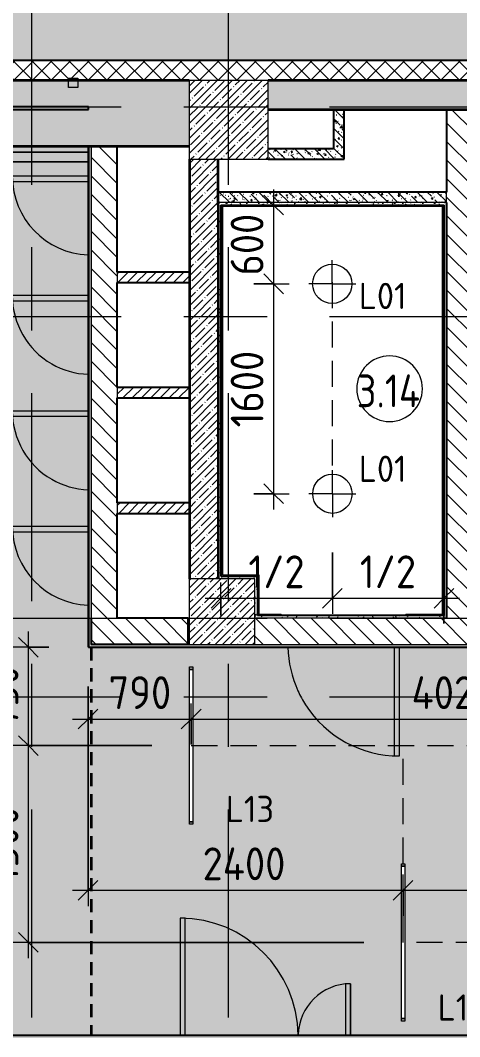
# Model space of a CAD drawing. Header units: millimetres. Extents: x -5524 to 188159, y -8553 to 29000.
# Drawn here: x 12422 to 15770, y 7910 to 15659 of the extents above; entities that cross this region are included whole.
import ezdxf

# ---------------------------------------------------------------- set-up
doc = ezdxf.new("R2010")
doc.units = ezdxf.units.MM
for name, pattern in [('200_ШТРИХ_ш1п0_6_', [160, 100, -60]), ('ADSK_Штрих_ш2 п1', [300, 200, -100]), ('Осевая', [3175, 635, -476.25, 1587.5, -476.25])]:
    doc.linetypes.add(name, pattern=pattern)
for name, color, linetype, lineweight in [('A-ANNO-DIMS', 7, 'Continuous', 9), ('A-ANNO-DIMS-100', 7, 'Continuous', 9), ('A-AREA-1', 7, '200_ШТРИХ_ш1п0_6_', 35), ('A-AREA-IDEN', 7, 'Continuous', 9), ('A-DETL', 7, 'Continuous', 9), ('A-DETL-1', 7, 'ADSK_Штрих_ш2 п1', 9), ('A-DETL-GENF', 7, 'Continuous', 9), ('A-DOOR', 7, 'Continuous', 9), ('A-DOOR-1', 7, 'Continuous', 13), ('A-GLAZ', 7, 'Continuous', 9), ('A-GLAZ-1', 7, 'Continuous', 13), ('A-WALL', 7, 'Continuous', 9), ('E-LITE-EQPM-IDEN', 7, 'Continuous', 9), ('I-WALL', 7, 'Continuous', 9), ('S-COLS', 7, 'Continuous', 9), ('Оси-2', 7, 'Осевая', 9)]:
    doc.layers.add(name, color=color, linetype=linetype, lineweight=lineweight)
for name, color, linetype, lineweight, true_color in [('A-ANNO-NOTE', 1, 'Continuous', 9, 0xff0000), ('A-CLNG-1', 7, 'Continuous', 9, 0xc0c0c0), ('A-DETL-GENF-1', 7, 'Continuous', 9, 0xfafafa), ('A-WALL-1', 254, 'Continuous', 25, 0xbebebe), ('A-WALL-2', 254, 'Continuous', 13, 0xbebebe), ('A-WALL-3', 254, 'Continuous', 35, 0xbebebe), ('A-WALL-5', 7, 'Continuous', 35, 0x3c3c3c), ('A-WALL-6', 7, 'Continuous', 25, 0x3c3c3c), ('A-WALL-FNSH-2', 254, 'Continuous', 13, 0xbebebe), ('A-WALL-FNSH-4', 7, 'Continuous', 13, 0x3c3c3c), ('E-LITE-EQPM-1', 1, 'Continuous', 9, 0xff0000)]:
    doc.layers.add(name, color=color, linetype=linetype, lineweight=lineweight, true_color=true_color)
doc.layers.add('A-CLNG-PATT-1', color=7, linetype='Continuous', lineweight=9, transparency=1)
doc.styles.add('GOST Common', font='GOST_Common.ttf', dxfattribs={"height": 200})
doc.styles.add('GOST Common_1', font='GOST_Common.ttf', dxfattribs={"width": 0.9, "height": 250})
doc.styles.add('ISOCPEUR', font='isocpeur.ttf', dxfattribs={"width": 0.9, "height": 250})
doc.dimstyles.new('ISO-2_5_0_9К_БОЛЬШОЙ', dxfattribs={"dimscale": 304.8, "dimtxt": 248.995294, "dimasz": 0.492126, "dimexe": 0.393701, "dimexo": 0.984252, "dimgap": 0, "dimtad": 1, "dimdec": 0, "dimrnd": 10, "dimzin": 0, "dimdsep": 46, "dimtxsty": 'ISOCPEUR', "dimblk1": 'OBLIQUE', "dimblk2": 'OBLIQUE', "dimsah": 1, "dimcen": 0.09, "dimdle": 0.393701, "dimazin": 0, "dimtfac": 1, "dimtdec": 4, "dimtix": 1, "dimtmove": 0, "dimatfit": 3, "dimfxl": 1, "dimtvp": 1, "dimtolj": 1, "dimtzin": 0, "dimarcsym": 2})
pattern_1 = [(135, (0, 0), (-70.71068, -70.71068), [])]
pattern_2 = [(135, (0, 0), (-75.43415, -75.43415), [106.68, -17.78, 3.556, -17.78]), (135, (0, 75.39), (-75.43415, -75.43415), []), (50, (0, 0), (127.5292, -11.1576), [13.335, -146.685]), (355, (0, 0), (-24.6697, 133.74), [10.668, -117.348]), (100.451, (10.63, -0.93), (102.8597, 122.5818), [11.333, -124.663]), (46.184, (0, 35.56), (189.7552, -29.4304), [20.002, -220.027]), (96.636, (15.81, 33.1), (166.1822, 173.1996), [17, -186.995]), (351.184, (0, 35.56), (166.184, 173.1976), [16.002, -176.022]), (21, (17.78, 26.67), (106.13027, -71.58603), [13.335, -146.685]), (326, (17.78, 26.67), (43.2619, 128.93175), [10.668, -117.348]), (71.451, (26.62, 20.7), (149.392, 57.34505), [11.333, -124.663]), (37.5, (0, 0), (2.16223, 59.18836), [3.353, -112.573, 3.353, -115.773, -117.792]), (37.5, (0, 0), (2.16223, 59.18836), [-235.052, 3.353, -114.44]), (7.5, (0, 0), (46.77386, 70.12615), [3.353, -64.567, 3.353, -109.906, -44.894]), (7.5, (0, 0), (46.77386, 70.12615), [-181.178, 3.353, -41.542]), (327.5, (-39.65, 0), (94.91367, -4.01009), [3.353, -41.097, 3.353, -135.331, -184.023]), (327.5, (-39.65, 0), (94.91367, -4.01009), [-183.134, 3.353, -180.67]), (317.5, (-57.43, 0), (103.69057, 17.79882), [3.353, -54.432, 3.353, -88.748, -130.683]), (317.5, (-57.43, 0), (103.69057, 17.79882), [-149.885, 3.353, -127.33])]
pattern_3 = [(45, (0, 0), (-57.02463, 57.02463), []), (45, (57.025, 0), (-57.02463, 57.02463), [100.806, -20.161, 3.353, -16.808])]
pattern_4 = [(45, (0, 0), (-35.35534, 35.35534), [])]
pattern_5 = [(0, (0, 0), (121.92, 30.48), [10.058, -81.382, 10.058, -81.382, -487.68]), (0, (0, 0), (121.92, 30.48), [-182.88, 10.058, -172.822, 10.058, -81.382, -213.36]), (0, (0, 0), (121.92, 30.48), [-457.2, 10.058, -50.902, 10.058, -142.342]), (120, (45.72, 15.24), (-87.356454, 90.345817), [10.058, -81.382, 10.058, -81.382, -487.68]), (120, (45.72, 15.24), (-87.356454, 90.345817), [-182.88, 10.058, -172.822, 10.058, -81.382, -213.36]), (120, (45.72, 15.24), (-87.356454, 90.345817), [-457.2, 10.058, -50.902, 10.058, -142.342]), (240, (60.96, 76.2), (-34.563546, -120.825817), [10.058, -81.382, 10.058, -81.382, -487.68]), (240, (60.96, 76.2), (-34.563546, -120.825817), [-182.88, 10.058, -172.822, 10.058, -81.382, -213.36]), (240, (60.96, 76.2), (-34.563546, -120.825817), [-457.2, 10.058, -50.902, 10.058, -142.342])]

# ---------------------------------------------------------------- blocks, each defined once
blk = doc.blocks.new('BSC_Колонна _Прямоугольная - 600х600-V3-План расстановки осветительного оборудования 3 этажа в осях 1-12')
at = {"layer": 'S-COLS'}
h = blk.add_hatch(dxfattribs=at)
h.set_pattern_fill('FP_4', color=256, style=0, pattern_type=2)
h.set_pattern_definition([(45, (-14010, -14900), (-57.02463, 57.02463), []), (45, (-13952.975, -14900), (-57.02463, 57.02463), [100.806, -20.161, 3.353, -16.808])])
h.paths.add_polyline_path([(-300, -300), (300, -300), (300, 300), (-300, 300), (-300, 25.6)])
for p, q in [((300, 300), (-300, 300)), ((-300, 300), (-300, -300)), ((300, -300), (300, 300)), ((-300, -300), (300, -300))]:
    blk.add_line(p, q, dxfattribs=at)
blk = doc.blocks.new('110_Дверь_СКБ_1Ст_Внутренняя1 - Д-7_п__950x2100h_Туалет-32491181-План расстановки осветительного оборудования 3 этажа в осях 1-12')
at = {"layer": 'A-DOOR'}
for start, end in [(32.72727, 90), (24.54545, 32.72727), (1.42037, 24.54545)]:
    blk.add_arc((-412.5, 100), 850, start, end, dxfattribs=at)
at = {"layer": 'A-DOOR-1'}
for p, q in [((-412.5, 950), (-412.5, 121)), ((-372.5, 950), (-412.5, 950)), ((-372.5, 121), (-372.5, 950))]:
    blk.add_line(p, q, dxfattribs=at)
blk = doc.blocks.new('120_Окно_СКБ_2Ст - 120_Окно_СКБ_2Ст 3100х2500 _мал_створка слева_ 2-22446355-План расстановки осветительного оборудования 3 этажа в осях 1-12')
at = {"layer": 'A-GLAZ-1'}
for p, q in [((-1550, -127), (-1550, -57)), ((-1550, -57), (-1480, -57)), ((-1480, -57), (-1480, -127)), ((650, -127), (650, -57)), ((650, -57), (720, -57)), ((720, -57), (720, -127)), ((1480, -127), (1480, -57)), ((1480, -57), (1550, -57)), ((1550, -57), (1550, -127)), ((-1480, -127), (-1550, -127)), ((720, -127), (650, -127)), ((1550, -127), (1480, -127))]:
    blk.add_line(p, q, dxfattribs=at)
blk = doc.blocks.new('BSC_Колонна _Прямоугольная - 500х500-V29-План расстановки осветительного оборудования 3 этажа в осях 1-12')
at = {"layer": 'S-COLS'}
h = blk.add_hatch(dxfattribs=at)
h.set_pattern_fill('FP_20', color=256, style=0, pattern_type=2)
h.set_pattern_definition([(45, (-13960, -11150), (-57.02463, 57.02463), []), (45, (-13902.975, -11150), (-57.02463, 57.02463), [100.806, -20.161, 3.353, -16.808])])
h.paths.add_polyline_path([(-250, -250), (250, -250), (250, 250), (-250, 250)])
for p, q in [((250, 250), (-250, 250)), ((-250, 250), (-250, -250)), ((250, -250), (250, 250)), ((-250, -250), (250, -250))]:
    blk.add_line(p, q, dxfattribs=at)
blk = doc.blocks.new('110_Дверь_СКБ_1Ст - д-18 700x2100h_Технический шкаф ЭОМ и СС-23257539-План расстановки осветительного оборудования 3 этажа в осях 1-12')
at = {"layer": 'A-DOOR'}
for start, end in [(90, 177.88845), (177.88845, 178.08041)]:
    blk.add_arc((312.5, 100), 600, start, end, dxfattribs=at)
at = {"layer": 'A-DOOR-1'}
for p, q in [((312.5, 700), (272.5, 700)), ((272.5, 700), (272.5, 122)), ((312.5, 122), (312.5, 700)), ((272.5, 122), (272.5, 120)), ((312.5, 120), (312.5, 122))]:
    blk.add_line(p, q, dxfattribs=at)
blk = doc.blocks.new('110_Дверь_СКБ_1Ст - д-18 700x2100h_Технический шкаф ЭОМ и СС-V42-План расстановки осветительного оборудования 3 этажа в осях 1-12')
at = {"layer": 'A-DOOR'}
for start, end in [(90, 150), (150, 177.88845), (177.88845, 178.08041)]:
    blk.add_arc((312.5, 100), 600, start, end, dxfattribs=at)
at = {"layer": 'A-DOOR-1'}
for p, q in [((312.5, 700), (272.5, 700)), ((272.5, 700), (272.5, 122)), ((312.5, 122), (312.5, 700)), ((272.5, 122), (272.5, 120)), ((312.5, 120), (312.5, 122))]:
    blk.add_line(p, q, dxfattribs=at)
blk = doc.blocks.new('Downlight - Strip - HOKASU OneLine LF-27634964-План расстановки осветительного оборудования 3 этажа в осях 1-12')
at = {"layer": 'E-LITE-EQPM-1'}
for p, q in [((-600, -231.3), (-600, -205.9)), ((-600, -205.9), (-580.9, -205.9)), ((-580.9, -231.3), (-600, -231.3)), ((-580.9, -231.3), (-580.9, -205.9)), ((-580.9, -205.9), (581, -205.9)), ((-580.9, -205.9), (-580.9, -231.3)), ((-580.9, -231.3), (-580.9, -205.9)), ((-580.9, -205.9), (581, -205.9)), ((581, -231.3), (-580.9, -231.3)), ((581, -231.3), (-580.9, -231.3)), ((581, -205.9), (581, -231.3)), ((581, -231.3), (581, -205.9)), ((581, -205.9), (600, -205.9)), ((581, -205.9), (581, -231.3)), ((600, -231.3), (581, -231.3)), ((600, -205.9), (600, -231.3))]:
    blk.add_line(p, q, dxfattribs=at)
blk = doc.blocks.new('Дверь_Витражная_остекление_ - ДВН_ДАО_Главный вход_1200 в свету Д-22 _п_-31928779-План расстановки осветительного оборудования 3 этажа в осях 1-12')
at = {"layer": 'A-DETL-GENF'}
for p, q in [((-610, 930), (-650, 930)), ((-650, 930), (-650, 37)), ((-610, 37), (-610, 930)), ((650, 430), (610, 430)), ((610, 430), (610, 37)), ((650, 37), (650, 430))]:
    blk.add_line(p, q, dxfattribs=at)
at = {"layer": 'A-DOOR'}
for p, q in [((-650, 930), (-650, 37)), ((650, 430), (650, 37))]:
    blk.add_line(p, q, dxfattribs=at)
for centre, radius, start, end in [((-650, 30), 900, 0.44715, 90), ((650, 30), 400, 90, 178.99085)]:
    blk.add_arc(centre, radius, start, end, dxfattribs=at)
blk = doc.blocks.new('Зашивка приборов отопления34 - Зашивка приборов отопления-33324488-План расстановки осветительного оборудования 3 этажа в осях 1-12')
at = {"layer": 'A-WALL'}
for p, q in [((34187.8, 26612.4), (34187.8, 26567.4)), ((34187.8, 26567.4), (40346, 26567.4)), ((40346, 26567.4), (34187.8, 26567.4)), ((34187.8, 26567.4), (34187.8, 26492.4)), ((40346, 26567.4), (40348, 26567.4)), ((40348, 26567.4), (40346, 26567.4)), ((34187.8, 26492.4), (40346, 26492.4)), ((40346, 26492.4), (40348, 26492.4))]:
    blk.add_line(p, q, dxfattribs=at)
blk = doc.blocks.new('DIMBLOCK8-План расстановки осветительного оборудования 3 этажа в осях 1-12')
at = {"layer": 'A-ANNO-DIMS-100'}
for p, q in [((14352.2, 14370), (14352.2, 13650)), ((14158.2, 14250), (14472.2, 14250)), ((14352.2, 14250), (14158.2, 14250)), ((14202.5, 13650), (14472.2, 13650)), ((14352.2, 13650), (14202.5, 13650))]:
    blk.add_line(p, q, dxfattribs=at)
at = {"layer": 'A-ANNO-DIMS-100', "lineweight": 20}
for p, q in [((14352.2, 14250), (14277.2, 14325)), ((14352.2, 14250), (14427.2, 14175)), ((14352.2, 13650), (14277.2, 13725)), ((14352.2, 13650), (14427.2, 13575))]:
    blk.add_line(p, q, dxfattribs=at)
at = {"layer": 'A-ANNO-DIMS-100', "color": 0, "insert": (14025.5, 13713), "char_height": 250, "width": 568.858, "attachment_point": 1, "rotation": 90, "line_spacing_factor": 1.149209, "style": 'ISOCPEUR'}
blk.add_mtext('600', dxfattribs=at)
blk = doc.blocks.new('_Oblique')
at = {"color": 0, "linetype": 'ByBlock', "lineweight": -2}
blk.add_line((-0.5, -0.5), (0.5, 0.5), dxfattribs=at)
blk = doc.blocks.new('DIMBLOCK9-План расстановки осветительного оборудования 3 этажа в осях 1-12')
at = {"layer": 'A-ANNO-DIMS-100', "lineweight": 20}
for p, q in [((14352.2, 13650), (14277.2, 13725)), ((14352.2, 13650), (14427.2, 13575)), ((14352.2, 12050), (14277.2, 12125)), ((14352.2, 12050), (14427.2, 11975))]:
    blk.add_line(p, q, dxfattribs=at)
at = {"layer": 'A-ANNO-DIMS-100'}
for p, q in [((14202.5, 13650), (14472.2, 13650)), ((14352.2, 13650), (14202.5, 13650)), ((14352.2, 13650), (14352.2, 11930)), ((14203, 12050), (14472.2, 12050)), ((14352.2, 12050), (14203, 12050))]:
    blk.add_line(p, q, dxfattribs=at)
at = {"layer": 'A-ANNO-DIMS-100', "color": 0, "insert": (14025.5, 12555.5), "char_height": 250, "width": 706.764, "attachment_point": 1, "rotation": 90, "line_spacing_factor": 1.149209, "style": 'ISOCPEUR'}
blk.add_mtext('1600', dxfattribs=at)
blk = doc.blocks.new('Марка_Помещения - Номер-25198446-План расстановки осветительного оборудования 3 этажа в осях 1-12')
at = {"layer": 'A-AREA-IDEN'}
for start, end in [(360, 180), (180, 360)]:
    blk.add_arc((0, 0), 2.5, start, end, dxfattribs=at)
blk = doc.blocks.new('DIMBLOCK21-План расстановки осветительного оборудования 3 этажа в осях 1-12')
at = {"layer": 'A-ANNO-DIMS-100'}
for p, q in [((14800.5, 11602.5), (14800.5, 11132.9)), ((14800.5, 11252.9), (14800.5, 11602.5)), ((13951, 11120), (13951, 11372.9)), ((13831, 11252.9), (14800.5, 11252.9)), ((13951, 11252.9), (13951, 11120))]:
    blk.add_line(p, q, dxfattribs=at)
at = {"layer": 'A-ANNO-DIMS-100', "lineweight": 20}
for p, q in [((13951, 11252.9), (14026, 11327.9)), ((14800.5, 11252.9), (14875.5, 11327.9)), ((13951, 11252.9), (13876, 11177.9)), ((14800.5, 11252.9), (14725.5, 11177.9))]:
    blk.add_line(p, q, dxfattribs=at)
at = {"layer": 'A-ANNO-DIMS-100', "color": 0, "insert": (14160.3, 11579.5), "char_height": 250, "width": 517.144, "attachment_point": 1, "line_spacing_factor": 1.149209, "style": 'ISOCPEUR'}
blk.add_mtext('1/2', dxfattribs=at)
blk = doc.blocks.new('DIMBLOCK22-План расстановки осветительного оборудования 3 этажа в осях 1-12')
at = {"layer": 'A-ANNO-DIMS-100'}
for p, q in [((14800.5, 11602.5), (14800.5, 11132.9)), ((14800.5, 11252.9), (14800.5, 11602.5)), ((15650, 11059), (15650, 11372.9)), ((14800.5, 11252.9), (15770, 11252.9)), ((15650, 11252.9), (15650, 11059))]:
    blk.add_line(p, q, dxfattribs=at)
at = {"layer": 'A-ANNO-DIMS-100', "lineweight": 20}
for p, q in [((14800.5, 11252.9), (14875.5, 11327.9)), ((15650, 11252.9), (15725, 11327.9)), ((14800.5, 11252.9), (14725.5, 11177.9)), ((15650, 11252.9), (15575, 11177.9))]:
    blk.add_line(p, q, dxfattribs=at)
at = {"layer": 'A-ANNO-DIMS-100', "color": 0, "insert": (15009.8, 11579.5), "char_height": 250, "width": 517.144, "attachment_point": 1, "line_spacing_factor": 1.149209, "style": 'ISOCPEUR'}
blk.add_mtext('1/2', dxfattribs=at)
blk = doc.blocks.new('DIMBLOCK28-План расстановки осветительного оборудования 3 этажа в осях 1-12')
at = {"layer": 'A-ANNO-DIMS-100'}
for p, q in [((12939.3, 10579), (12939.3, 10211.5)), ((12939.3, 10331.5), (12939.3, 10579)), ((13724.3, 10137.5), (13724.3, 10451.5)), ((12819.3, 10331.5), (13724.3, 10331.5)), ((13724.3, 10331.5), (13724.3, 10137.5))]:
    blk.add_line(p, q, dxfattribs=at)
at = {"layer": 'A-ANNO-DIMS-100', "lineweight": 20}
for p, q in [((12939.3, 10331.5), (13014.3, 10406.5)), ((13724.3, 10331.5), (13799.3, 10406.5)), ((12939.3, 10331.5), (12864.3, 10256.5)), ((13724.3, 10331.5), (13649.3, 10256.5))]:
    blk.add_line(p, q, dxfattribs=at)
at = {"layer": 'A-ANNO-DIMS-100', "color": 0, "insert": (13094.7, 10658.1), "char_height": 250, "width": 568.858, "attachment_point": 1, "line_spacing_factor": 1.149209, "style": 'ISOCPEUR'}
blk.add_mtext('790', dxfattribs=at)
blk = doc.blocks.new('DIMBLOCK29-План расстановки осветительного оборудования 3 этажа в осях 1-12')
at = {"layer": 'A-ANNO-DIMS-100'}
for p, q in [((13724.3, 10137.5), (13724.3, 10451.5)), ((17739.3, 10137.5), (17739.3, 10451.5)), ((13724.3, 10331.5), (17859.3, 10331.5)), ((13724.3, 10331.5), (13724.3, 10137.5)), ((17739.3, 10331.5), (17739.3, 10137.5))]:
    blk.add_line(p, q, dxfattribs=at)
at = {"layer": 'A-ANNO-DIMS-100', "lineweight": 20}
for p, q in [((13724.3, 10331.5), (13799.3, 10406.5)), ((17739.3, 10331.5), (17814.3, 10406.5)), ((13724.3, 10331.5), (13649.3, 10256.5)), ((17739.3, 10331.5), (17664.3, 10256.5))]:
    blk.add_line(p, q, dxfattribs=at)
at = {"layer": 'A-ANNO-DIMS-100', "color": 0, "insert": (15403.8, 10658.1), "char_height": 250, "width": 787.208, "attachment_point": 1, "line_spacing_factor": 1.149209, "style": 'ISOCPEUR'}
blk.add_mtext('4020', dxfattribs=at)
blk = doc.blocks.new('DIMBLOCK30-План расстановки осветительного оборудования 3 этажа в осях 1-12')
at = {"layer": 'A-ANNO-DIMS-100'}
for p, q in [((12939.3, 10579), (12939.3, 8906.3)), ((12939.3, 9026.3), (12939.3, 10579)), ((15339.3, 8832.3), (15339.3, 9146.3)), ((12819.3, 9026.3), (15339.3, 9026.3)), ((15339.3, 9026.3), (15339.3, 8832.3))]:
    blk.add_line(p, q, dxfattribs=at)
at = {"layer": 'A-ANNO-DIMS-100', "lineweight": 20}
for p, q in [((12939.3, 9026.3), (13014.3, 9101.3)), ((15339.3, 9026.3), (15414.3, 9101.3)), ((12939.3, 9026.3), (12864.3, 8951.3)), ((15339.3, 9026.3), (15264.3, 8951.3))]:
    blk.add_line(p, q, dxfattribs=at)
at = {"layer": 'A-ANNO-DIMS-100', "color": 0, "insert": (13811.3, 9352.9), "char_height": 250, "width": 787.208, "attachment_point": 1, "line_spacing_factor": 1.149209, "style": 'ISOCPEUR'}
blk.add_mtext('2400', dxfattribs=at)
blk = doc.blocks.new('DIMBLOCK31-План расстановки осветительного оборудования 3 этажа в осях 1-12')
at = {"layer": 'A-ANNO-DIMS-100'}
for p, q in [((15339.3, 8832.3), (15339.3, 9146.3)), ((19539.3, 8832.3), (19539.3, 9146.3)), ((15339.3, 9026.3), (19659.3, 9026.3)), ((15339.3, 9026.3), (15339.3, 8832.3)), ((19539.3, 9026.3), (19539.3, 8832.3))]:
    blk.add_line(p, q, dxfattribs=at)
at = {"layer": 'A-ANNO-DIMS-100', "lineweight": 20}
for p, q in [((15339.3, 9026.3), (15414.3, 9101.3)), ((19539.3, 9026.3), (19614.3, 9101.3)), ((15339.3, 9026.3), (15264.3, 8951.3)), ((19539.3, 9026.3), (19464.3, 8951.3))]:
    blk.add_line(p, q, dxfattribs=at)
at = {"layer": 'A-ANNO-DIMS-100', "color": 0, "insert": (17111.3, 9352.9), "char_height": 250, "width": 787.208, "attachment_point": 1, "line_spacing_factor": 1.149209, "style": 'ISOCPEUR'}
blk.add_mtext('4200', dxfattribs=at)
blk = doc.blocks.new('DIMBLOCK32-План расстановки осветительного оборудования 3 этажа в осях 1-12')
at = {"layer": 'A-ANNO-DIMS-100', "lineweight": 20}
for p, q in [((12484, 10129), (12409, 10204)), ((12484, 10129), (12559, 10054)), ((12484, 8629), (12409, 8704)), ((12484, 8629), (12559, 8554))]:
    blk.add_line(p, q, dxfattribs=at)
at = {"layer": 'A-ANNO-DIMS-100'}
for p, q in [((13424.3, 10129), (12364, 10129)), ((12484, 8509), (12484, 10129)), ((12484, 10129), (13424.3, 10129)), ((15040.3, 8629), (12364, 8629)), ((12484, 8629), (15040.3, 8629))]:
    blk.add_line(p, q, dxfattribs=at)
at = {"layer": 'A-ANNO-DIMS-100', "color": 0, "insert": (12157.3, 9084.5), "char_height": 250, "width": 706.764, "attachment_point": 1, "rotation": 90, "line_spacing_factor": 1.149209, "style": 'ISOCPEUR'}
blk.add_mtext('1500', dxfattribs=at)
blk = doc.blocks.new('DIMBLOCK33-План расстановки осветительного оборудования 3 этажа в осях 1-12')
at = {"layer": 'A-ANNO-DIMS-100', "lineweight": 20}
for p, q in [((12484, 10879), (12409, 10954)), ((12484, 10879), (12559, 10804)), ((12484, 10129), (12409, 10204)), ((12484, 10129), (12559, 10054))]:
    blk.add_line(p, q, dxfattribs=at)
at = {"layer": 'A-ANNO-DIMS-100'}
for p, q in [((12484, 10129), (12484, 10999)), ((12639.3, 10879), (12364, 10879)), ((12484, 10879), (12639.3, 10879)), ((13424.3, 10129), (12364, 10129)), ((12484, 10129), (13424.3, 10129))]:
    blk.add_line(p, q, dxfattribs=at)
at = {"layer": 'A-ANNO-DIMS-100', "color": 0, "insert": (12157.3, 10267), "char_height": 250, "width": 568.858, "attachment_point": 1, "rotation": 90, "line_spacing_factor": 1.149209, "style": 'ISOCPEUR'}
blk.add_mtext('750', dxfattribs=at)

msp = doc.modelspace()

# ---------------------------------------------------------------- hatches: boundary and pattern name
at = {"layer": 'A-CLNG-PATT-1'}
h = msp.add_hatch(color=256, dxfattribs=at)
h.paths.add_polyline_path([(37878.2, 7921), (38037.1, 7921), (38037.1, 10679), (37969, 10679), (37969, 11221), (38037.1, 11221), (38037.1, 11545.1), (37907.7, 11609.9), (38037.1, 11674.6), (38037.1, 14979), (33631, 14979), (33631, 14579), (32989, 14579), (32989, 14959), (31782.2, 14959), (31782.2, 13759), (20231, 13759), (20231, 10879), (12939.3, 10879), (12939.3, 14700), (6781, 14699.8), (6781, 14579), (6139, 14579), (6139, 14700), (5661, 14699.5), (5661, 13999), (3109, 13999), (3109, 14959), (411, 14959), (411, 14679), (111, 14679), (111, 11421), (411, 11421), (411, 10879), (111, 10879), (111, 8521), (1271, 8521), (1271, 7921), (37208.4, 7921)])
h.paths.add_polyline_path([(19526.6, 8048), (19526.6, 9209.9), (19552, 9209.9), (19552, 8048)])
h.paths.add_polyline_path([(15326.6, 8048), (15326.6, 9209.9), (15352, 9209.9), (15352, 8048)])
h.paths.add_polyline_path([(17752, 9548), (17726.6, 9548), (17726.6, 10709.9), (17752, 10709.9), (17752, 9897.4)])
h.paths.add_polyline_path([(13711.6, 9548), (13711.6, 10709.9), (13737, 10709.9), (13737, 9548)])
at = {"layer": 'A-DETL-GENF-1'}
msp.add_hatch(color=256, dxfattribs=at).paths.add_polyline_path([(-268, 14774.9), (-268, 15358), (38207.7, 15358), (38207.7, 23799.7), (38548, 23799.7), (38548, 23888.3), (33928.1, 23888.3), (33928.1, 27398.1), (-2409.1, 27398.1), (-2409.1, 14774.9), (-300.5, 14774.9)])
at = {"layer": 'A-WALL'}
h = msp.add_hatch(dxfattribs=at)
h.set_pattern_fill('FP_8', color=256, style=0, pattern_type=2)
h.set_pattern_definition([(45, (0, 0), (-70.71068, 70.71068), []), (135, (0, 0), (-70.71068, -70.71068), [])])
h.paths.add_polyline_path([(38045.6, 15200), (38207.7, 15200), (38207.7, 15350), (17234, 15350), (17234, 15231.5), (17240, 15231.5), (17240, 15200), (37878.2, 15200)])
h.paths.add_polyline_path([(16404.4, 15200), (16404.4, 15231.5), (16410.4, 15231.5), (16410.4, 15350), (-260, 15350), (-260, 15200), (16277.1, 15200)])
h.paths.add_polyline_path([(16946.9, 15204), (17171, 15204), (17171, 15256), (16473.4, 15256), (16473.4, 15204), (16779.4, 15204)])
h.paths.add_polyline_path([(17114.3, 15274), (17171, 15274), (17171, 15326), (16473.4, 15326), (16473.4, 15274), (16946.9, 15274)])
h.paths.add_polyline_path([(16473.4, 15344), (17171, 15344), (17171, 15350), (16473.4, 15350)])
at = {"layer": 'I-WALL'}
h = msp.add_hatch(dxfattribs=at)
h.set_pattern_fill('FP_9', color=256, style=0, pattern_type=2)
h.set_pattern_definition(pattern_3)
h.paths.add_polyline_path([(12941.3, 14700), (13710, 14700), (13710, 15200), (4660, 15200), (4660, 14700), (12425.7, 14700)])
h = msp.add_hatch(dxfattribs=at)
h.set_pattern_fill('FP_9', color=256, style=0, pattern_type=2)
h.set_pattern_definition(pattern_3)
h.paths.add_polyline_path([(17240, 14980), (18110.3, 14980), (18110.3, 15200), (17240, 15200), (17240, 15168.5), (17234, 15168.5), (17234, 15011.5), (17240, 15011.5), (17240, 15005.5)])
h.paths.add_polyline_path([(14310, 14980), (16404.4, 14980), (16404.4, 15011.5), (16410.4, 15011.5), (16410.4, 15168.5), (16404.4, 15168.5), (16404.4, 15200), (14310, 15200)])
h.paths.add_polyline_path([(32990, 14980), (32990, 15200), (30610, 15200), (30610, 14980), (32854.7, 14980)])
h.paths.add_polyline_path([(21133.1, 14980), (21910, 14980), (21910, 15200), (18710.3, 15200), (18710.3, 14980), (20210, 14980)])
h.paths.add_polyline_path([(30010, 14980), (30010, 15200), (26410, 15200), (26410, 14980), (29840.6, 14980)])
h.paths.add_polyline_path([(22510, 14980), (25810, 14980), (25810, 15200), (22510, 15200), (22510, 15130.8)])
h.paths.add_polyline_path([(16967.7, 14994), (17171, 14994), (17171, 15046), (16473.4, 15046), (16473.4, 14994), (16946.9, 14994)])
h.paths.add_polyline_path([(16612, 15064), (17171, 15064), (17171, 15116), (16473.4, 15116), (16473.4, 15064)])
h.paths.add_polyline_path([(16946.9, 15134), (17171, 15134), (17171, 15186), (16473.4, 15186), (16473.4, 15134), (16779.4, 15134)])
h = msp.add_hatch(dxfattribs=at)
h.set_pattern_fill('FP_30', color=256, style=0, pattern_type=2)
h.set_pattern_definition(pattern_5)
h.paths.add_polyline_path([(12941.3, 14980), (12941.3, 15000), (6780, 15000), (6780, 14980), (11755.9, 14980)])
h = msp.add_hatch(dxfattribs=at)
h.set_pattern_fill('FP_14', color=256, style=0, pattern_type=2)
h.set_pattern_definition(pattern_2)
h.paths.add_polyline_path([(14890, 14680), (14890, 14980), (14810, 14980), (14810, 14680)])
h = msp.add_hatch(dxfattribs=at)
h.set_pattern_fill('FP_7', color=256, style=0, pattern_type=2)
h.set_pattern_definition(pattern_1)
h.paths.add_polyline_path([(15870, 11100), (15870, 14980), (15670, 14980), (15670, 11100), (15774.7, 11100)])
h = msp.add_hatch(dxfattribs=at)
h.set_pattern_fill('FP_30', color=256, style=0, pattern_type=2)
h.set_pattern_definition(pattern_5)
h.paths.add_polyline_path([(12941.3, 10880), (12961.3, 10880), (12961.3, 14700), (12941.3, 14700), (12941.3, 12815.2)])
h = msp.add_hatch(dxfattribs=at)
h.set_pattern_fill('FP_7', color=256, style=0, pattern_type=2)
h.set_pattern_definition(pattern_1)
h.paths.add_polyline_path([(13095.5, 11100), (13161.3, 11100), (13161.3, 14700), (12961.3, 14700), (12961.3, 11100)])
h = msp.add_hatch(dxfattribs=at)
h.set_pattern_fill('FP_14', color=256, style=0, pattern_type=2)
h.set_pattern_definition(pattern_2)
h.paths.add_polyline_path([(14435.1, 14600), (14890, 14600), (14890, 14680), (14310, 14680), (14310, 14600)])
h = msp.add_hatch(dxfattribs=at)
h.set_pattern_fill('FP_9', color=256, style=0, pattern_type=2)
h.set_pattern_definition(pattern_3)
h.paths.add_polyline_path([(13931, 11400), (13931, 14600), (13711, 14600), (13711, 11400), (13765.3, 11400)])
h = msp.add_hatch(dxfattribs=at)
h.set_pattern_fill('FP_14', color=256, style=0, pattern_type=2)
h.set_pattern_definition(pattern_2)
h.paths.add_polyline_path([(15650, 14270), (15670, 14270), (15670, 14350), (13931, 14350), (13931, 14270), (14435.1, 14270)])
h = msp.add_hatch(dxfattribs=at)
h.set_pattern_fill('FP_30', color=256, style=0, pattern_type=2)
h.set_pattern_definition(pattern_5)
h.paths.add_polyline_path([(15650, 14250), (15650, 14270), (13931, 14270), (13931, 14250), (14435.1, 14250)])
h = msp.add_hatch(dxfattribs=at)
h.set_pattern_fill('FP_30', color=256, style=0, pattern_type=2)
h.set_pattern_definition(pattern_5)
h.paths.add_polyline_path([(15670, 11100), (15670, 14270), (15650, 14270), (15650, 11100)])
h = msp.add_hatch(dxfattribs=at)
h.set_pattern_fill('FP_30', color=256, style=0, pattern_type=2)
h.set_pattern_definition(pattern_5)
h.paths.add_polyline_path([(13931, 11400), (13951, 11400), (13951, 14250), (13931, 14250), (13931, 11760)])
h = msp.add_hatch(dxfattribs=at)
h.set_pattern_fill('FP_19', color=256, style=0, pattern_type=2)
h.set_pattern_definition(pattern_4)
h.paths.add_polyline_path([(13711, 13660), (13711, 13740), (13161.3, 13740), (13161.3, 13660)])
h = msp.add_hatch(dxfattribs=at)
h.set_pattern_fill('FP_19', color=256, style=0, pattern_type=2)
h.set_pattern_definition(pattern_4)
h.paths.add_polyline_path([(13711, 12780), (13711, 12860), (13161.3, 12860), (13161.3, 12780)])
h = msp.add_hatch(dxfattribs=at)
h.set_pattern_fill('FP_19', color=256, style=0, pattern_type=2)
h.set_pattern_definition(pattern_4)
h.paths.add_polyline_path([(13711, 11900), (13711, 11980), (13161.3, 11980), (13161.3, 11900)])
h = msp.add_hatch(dxfattribs=at)
h.set_pattern_fill('FP_30', color=256, style=0, pattern_type=2)
h.set_pattern_definition(pattern_5)
h.paths.add_polyline_path([(14210, 11400), (14230, 11400), (14230, 11420), (13951, 11420), (13951, 11400)])
h = msp.add_hatch(dxfattribs=at)
h.set_pattern_fill('FP_30', color=256, style=0, pattern_type=2)
h.set_pattern_definition(pattern_5)
h.paths.add_polyline_path([(14230, 11100), (14230, 11400), (14210, 11400), (14210, 11100)])
h = msp.add_hatch(dxfattribs=at)
h.set_pattern_fill('FP_7', color=256, style=0, pattern_type=2)
h.set_pattern_definition(pattern_1)
h.paths.add_polyline_path([(13095.5, 10900), (13701, 10900), (13701, 11100), (12961.3, 11100), (12961.3, 10900)])
h = msp.add_hatch(dxfattribs=at)
h.set_pattern_fill('FP_7', color=256, style=0, pattern_type=2)
h.set_pattern_definition(pattern_1)
h.paths.add_polyline_path([(19710, 10900), (19710, 11100), (14210, 11100), (14210, 10900), (17114.3, 10900)])
h = msp.add_hatch(dxfattribs=at)
h.set_pattern_fill('FP_30', color=256, style=0, pattern_type=2)
h.set_pattern_definition(pattern_5)
h.paths.add_polyline_path([(15650, 11100), (15650, 11120), (14230, 11120), (14230, 11100), (14435.1, 11100)])
h = msp.add_hatch(dxfattribs=at)
h.set_pattern_fill('FP_30', color=256, style=0, pattern_type=2)
h.set_pattern_definition(pattern_5)
h.paths.add_polyline_path([(20230, 10880), (20230, 10900), (12961.3, 10900), (12961.3, 10880), (17114.3, 10880)])
h = msp.add_hatch(dxfattribs=at)
h.set_pattern_fill('FP_30', color=256, style=0, pattern_type=2)
h.set_pattern_definition(pattern_5)
h.paths.add_polyline_path([(38037.1, 7900), (38037.1, 7920), (1250, 7920), (1250, 7900), (37990, 7900)])

# ---------------------------------------------------------------- linework, layer by layer
at = {"layer": 'A-ANNO-NOTE'}
for p, q in [((14800, 13650), (14800, 13830)), ((14800, 13650), (14620, 13650)), ((14800, 13650), (14800, 13470)), ((14800, 13650), (14980, 13650)), ((14800.5, 12050), (14800.5, 12230)), ((14800.5, 12050), (14620.5, 12050)), ((14800.5, 12050), (14800.5, 11870)), ((14800.5, 12050), (14980.5, 12050))]:
    msp.add_line(p, q, dxfattribs=at)
for centre in [(14800, 13650), (14800.5, 12050)]:
    msp.add_circle(centre, 150, dxfattribs=at)
at = {"layer": 'A-AREA-1'}
msp.add_line((12961.3, 10879), (12961.3, 7921), dxfattribs=at)
at = {"layer": 'A-CLNG-1'}
msp.add_line((1271, 7921), (38037.4, 7921), dxfattribs=at)
at = {"layer": 'A-DETL'}
msp.add_line((-268, 15358), (38207.7, 15358), dxfattribs=at)
at = {"layer": 'A-DETL-1'}
for p, q in [((14800, 13663.9), (14800, 12063.9)), ((13724.3, 10129), (17740.3, 10129)), ((15340.3, 8629), (15340.3, 10129)), ((19540.3, 8629), (15340.3, 8629))]:
    msp.add_line(p, q, dxfattribs=at)
at = {"layer": 'A-WALL'}
for p, q in [((16410.4, 15350), (-260, 15350)), ((12961.3, 14700), (12961.3, 11100)), ((15670, 14270), (15670, 14350)), ((15670, 14270), (13931, 14270)), ((13161.3, 13740), (13161.3, 13660)), ((13161.3, 12860), (13161.3, 12780)), ((13161.3, 11980), (13161.3, 11900)), ((15670, 11100), (14210, 11100)), ((14210, 10900), (19710, 10900))]:
    msp.add_line(p, q, dxfattribs=at)
at = {"layer": 'A-WALL-1'}
for p, q in [((12941.3, 15000), (6780, 15000)), ((6780, 14980), (12941.3, 14980)), ((12941.3, 14980), (12941.3, 15000)), ((14810, 14980), (14810, 14680)), ((14890, 14600), (14890, 14980)), ((15670, 14980), (15670, 14350)), ((12941.3, 14700), (12941.3, 10880)), ((13161.3, 13740), (13161.3, 14700)), ((14810, 14680), (14310, 14680)), ((14310, 14600), (14890, 14600)), ((15670, 14350), (13931, 14350)), ((15670, 14270), (15670, 11100)), ((13951, 14250), (15650, 14250)), ((13951, 14249), (13951, 14250)), ((15650, 14250), (15650, 11120)), ((13711, 13740), (13161.3, 13740)), ((13161.3, 12860), (13161.3, 13660)), ((13161.3, 13660), (13711, 13660)), ((13711, 12860), (13161.3, 12860)), ((13161.3, 11980), (13161.3, 12780)), ((13161.3, 12780), (13711, 12780)), ((13711, 11980), (13161.3, 11980)), ((13161.3, 11100), (13161.3, 11900)), ((13161.3, 11900), (13711, 11900)), ((13952, 11420), (13951, 11420)), ((12961.3, 11100), (12961.3, 10900)), ((13701, 11100), (13161.3, 11100)), ((13701, 10900), (13701, 11100)), ((15650, 11120), (14230, 11120)), ((12941.3, 10880), (20230, 10880)), ((13710, 10900), (12961.3, 10900)), ((38037.4, 7920), (1270, 7920))]:
    msp.add_line(p, q, dxfattribs=at)
at = {"layer": 'A-WALL-2'}
msp.add_line((14310, 15200), (16404.4, 15200), dxfattribs=at)
at = {"layer": 'A-WALL-3'}
for p, q in [((13710, 15200), (4660, 15200)), ((4660, 14700), (13710, 14700)), ((13931, 14250), (13931, 11400))]:
    msp.add_line(p, q, dxfattribs=at)
at = {"layer": 'A-WALL-5'}
for p, q in [((16404.4, 15200), (14310, 15200)), ((14310, 14980), (16404.4, 14980)), ((13711, 14600), (13711, 11400)), ((13931, 14250), (13931, 14600))]:
    msp.add_line(p, q, dxfattribs=at)
at = {"layer": 'A-WALL-6'}
for p, q in [((13951, 14249), (13951, 11420)), ((13952, 11420), (14230, 11420)), ((14230, 11420), (14230, 11120))]:
    msp.add_line(p, q, dxfattribs=at)
at = {"layer": 'A-WALL-FNSH-2'}
msp.add_line((16410.4, 15353), (-263, 15353), dxfattribs=at)
at = {"layer": 'A-WALL-FNSH-4'}
for p, q in [((13952, 14249), (15649, 14249)), ((13952, 11421), (13952, 14249)), ((15649, 14249), (15649, 11121)), ((14231, 11421), (13952, 11421)), ((14231, 11121), (14231, 11421)), ((15649, 11121), (14231, 11121))]:
    msp.add_line(p, q, dxfattribs=at)
at = {"layer": 'I-WALL'}
for p, q in [((12939.3, 10879), (12939.3, 14700)), ((12940.3, 14700), (12940.3, 10880)), ((12940.5, 14579), (6781, 14579)), ((12940.5, 14579), (12940.5, 14580)), ((12940.3, 14519.9), (12939.3, 14519.9)), ((15639, 14239), (13962, 14239)), ((13962, 14239), (13962, 11431)), ((15639, 11131), (15639, 14239)), ((12940.3, 13819.9), (12939.3, 13819.9)), ((12940.3, 13610), (12939.3, 13610)), ((12940.3, 12910), (12939.3, 12910)), ((12940.3, 12730), (12939.3, 12730)), ((12940.3, 12030), (12939.3, 12030)), ((12940.3, 11850), (12939.3, 11850)), ((13962, 11431), (14241, 11431)), ((14241, 11431), (14241, 11131)), ((12940.3, 11150), (12939.3, 11150)), ((14241, 11131), (14411, 11131)), ((14411, 11120), (14411, 11131)), ((15361, 11131), (15639, 11131)), ((15361, 11131), (15361, 11120)), ((20231, 10879), (12939.3, 10879)), ((13569.3, 7920), (13569.3, 7921)), ((15009.3, 7921), (15009.3, 7920))]:
    msp.add_line(p, q, dxfattribs=at)
at = {"layer": 'Оси-2'}
for p, q in [((12510, 593.7), (12510, 24898.1)), ((14010, 593.7), (14010, 24898.1)), ((-2206.6, 15000), (35660, 15000)), ((-2206.6, 13400), (35660, 13400)), ((-2206.6, 11100), (36260, 11100)), ((-2206.6, 10500), (36260, 10500))]:
    msp.add_line(p, q, dxfattribs=at)

# ---------------------------------------------------------------- block references
at = {"layer": 'A-AREA-IDEN', "xscale": 99.99999999999993, "yscale": 99.99999999999993, "zscale": 99.99999999999993}
msp.add_blockref('Марка_Помещения - Номер-25198446-План расстановки осветительного оборудования 3 этажа в осях 1-12', (15236.8, 12850.2), dxfattribs=at)
at = {"layer": 'A-DOOR'}
for name, p, rotation in [('110_Дверь_СКБ_1Ст - д-18 700x2100h_Технический шкаф ЭОМ и СС-23257539-План расстановки осветительного оборудования 3 этажа в осях 1-12', (13061.3, 14157.4), 89.99999999999991), ('110_Дверь_СКБ_1Ст - д-18 700x2100h_Технический шкаф ЭОМ и СС-V42-План расстановки осветительного оборудования 3 этажа в осях 1-12', (13061.3, 13247.5), 89.99999999999991), ('110_Дверь_СКБ_1Ст - д-18 700x2100h_Технический шкаф ЭОМ и СС-V42-План расстановки осветительного оборудования 3 этажа в осях 1-12', (13061.3, 12367.5), 89.99999999999991), ('110_Дверь_СКБ_1Ст - д-18 700x2100h_Технический шкаф ЭОМ и СС-23257539-План расстановки осветительного оборудования 3 этажа в осях 1-12', (13061.3, 11487.5), 89.99999999999991), ('110_Дверь_СКБ_1Ст_Внутренняя1 - Д-7_п__950x2100h_Туалет-32491181-План расстановки осветительного оборудования 3 этажа в осях 1-12', (14898.5, 11000), 180)]:
    msp.add_blockref(name, p, dxfattribs=dict(at, rotation=rotation))
msp.add_blockref('Дверь_Витражная_остекление_ - ДВН_ДАО_Главный вход_1200 в свету Д-22 _п_-31928779-План расстановки осветительного оборудования 3 этажа в осях 1-12', (14289.3, 7884), dxfattribs=at)
at = {"layer": 'A-GLAZ'}
msp.add_blockref('120_Окно_СКБ_2Ст - 120_Окно_СКБ_2Ст 3100х2500 _мал_створка слева_ 2-22446355-План расстановки осветительного оборудования 3 этажа в осях 1-12', (11310, 15275), dxfattribs=at)
at = {"layer": 'A-WALL'}
msp.add_blockref('Зашивка приборов отопления34 - Зашивка приборов отопления-33324488-План расстановки осветительного оборудования 3 этажа в осях 1-12', (-27406.8, -11912.4), dxfattribs=at)
at = {"layer": 'E-LITE-EQPM-1', "rotation": 89.9999999999999}
for p in [(13505.6, 10129), (15120.6, 8629)]:
    msp.add_blockref('Downlight - Strip - HOKASU OneLine LF-27634964-План расстановки осветительного оборудования 3 этажа в осях 1-12', p, dxfattribs=at)
at = {"layer": 'S-COLS'}
for name, p in [('BSC_Колонна _Прямоугольная - 600х600-V3-План расстановки осветительного оборудования 3 этажа в осях 1-12', (14010, 14900)), ('BSC_Колонна _Прямоугольная - 500х500-V29-План расстановки осветительного оборудования 3 этажа в осях 1-12', (13960, 11150))]:
    msp.add_blockref(name, p, dxfattribs=at)

# ---------------------------------------------------------------- texts
at = {"layer": 'A-AREA-IDEN', "insert": (14985.9, 12958.8), "char_height": 250, "width": 627.721, "attachment_point": 1, "style": 'GOST Common_1'}
msp.add_mtext('3.14', dxfattribs=at)
at = {"layer": 'E-LITE-EQPM-IDEN', "char_height": 200, "attachment_point": 1, "style": 'GOST Common'}
for s, insert, width in [('L01', (15002.4, 13657.8), 472.996), ('L01', (15002.4, 12339.8), 472.996), ('L13', (13988.8, 9746.4), 464.979), ('L13', (15603.8, 8232.3), 464.979)]:
    msp.add_mtext(s, dxfattribs=dict(at, insert=insert, width=width))

# ---------------------------------------------------------------- dimensions: what is measured, and where the dimension line sits
at = {"layer": 'A-ANNO-DIMS'}
for base, p1, p2, override, picture, middle in [((14352.2, 13650), (14458.2, 14250), (14502.5, 13650), {"dimpost": '<>', "dimfxl": 601.631339}, 'DIMBLOCK8-План расстановки осветительного оборудования 3 этажа в осях 1-12', (14227.2, 13950)), ((14352.2, 12050), (14502.5, 13650), (14503, 12050), {"dimpost": '<>', "dimfxl": 1600.000073}, 'DIMBLOCK9-План расстановки осветительного оборудования 3 этажа в осях 1-12', (14227.2, 12850)), ((12484, 10879), (13724.3, 10129), (12939.3, 10879), {"dimpost": '<>', "dimfxl": 1085.691035}, 'DIMBLOCK33-План расстановки осветительного оборудования 3 этажа в осях 1-12', (12359, 10504)), ((12484, 10129), (15340.3, 8629), (13724.3, 10129), {"dimpost": '<>', "dimfxl": 2204.870971}, 'DIMBLOCK32-План расстановки осветительного оборудования 3 этажа в осях 1-12', (12359, 9379))]:
    dim = msp.add_linear_dim(base=base, p1=p1, p2=p2, angle=90, dimstyle='ISO-2_5_0_9К_БОЛЬШОЙ', override=override, dxfattribs=at)
    dim.commit()
    dim.dimension.update_dxf_attribs({"geometry": picture, "text_midpoint": middle})
for base, p1, p2, override, picture, middle in [((14800.5, 11252.9), (13951, 11420), (14800.5, 11902.5), {"dimpost": '<>', "dimfxl": 976.976072}, 'DIMBLOCK21-План расстановки осветительного оборудования 3 этажа в осях 1-12', (14375.7, 11377.9)), ((15650, 11252.9), (14800.5, 11902.5), (15650, 11359), {"dimpost": '<>', "dimfxl": 1008.511138}, 'DIMBLOCK22-План расстановки осветительного оборудования 3 этажа в осях 1-12', (15225.2, 11377.9))]:
    dim = msp.add_linear_dim(base=base, p1=p1, p2=p2, text='1/2', dimstyle='ISO-2_5_0_9К_БОЛЬШОЙ', override=override, dxfattribs=at)
    dim.commit()
    dim.dimension.update_dxf_attribs({"geometry": picture, "text_midpoint": middle})
for base, p1, p2, override, picture, middle in [((13724.3, 10331.5), (12939.3, 10879), (13724.3, 10437.5), {"dimpost": '<>', "dimfxl": 900.623073}, 'DIMBLOCK28-План расстановки осветительного оборудования 3 этажа в осях 1-12', (13331.8, 10456.5)), ((15339.3, 9026.3), (12939.3, 10879), (15339.3, 9132.3), {"dimpost": '<>', "dimfxl": 2968.303713}, 'DIMBLOCK30-План расстановки осветительного оборудования 3 этажа в осях 1-12', (14139.3, 9151.3)), ((17739.3, 10331.5), (13724.3, 10437.5), (17739.3, 10437.5), {"dimpost": '<>', "dimfxl": 4015}, 'DIMBLOCK29-План расстановки осветительного оборудования 3 этажа в осях 1-12', (15731.8, 10456.5)), ((19539.3, 9026.3), (15339.3, 9132.3), (19539.3, 9132.3), {"dimpost": '<>', "dimfxl": 4200}, 'DIMBLOCK31-План расстановки осветительного оборудования 3 этажа в осях 1-12', (17439.3, 9151.3))]:
    dim = msp.add_linear_dim(base=base, p1=p1, p2=p2, dimstyle='ISO-2_5_0_9К_БОЛЬШОЙ', override=override, dxfattribs=at)
    dim.commit()
    dim.dimension.update_dxf_attribs({"geometry": picture, "text_midpoint": middle})

doc.saveas('drawing.dxf')
